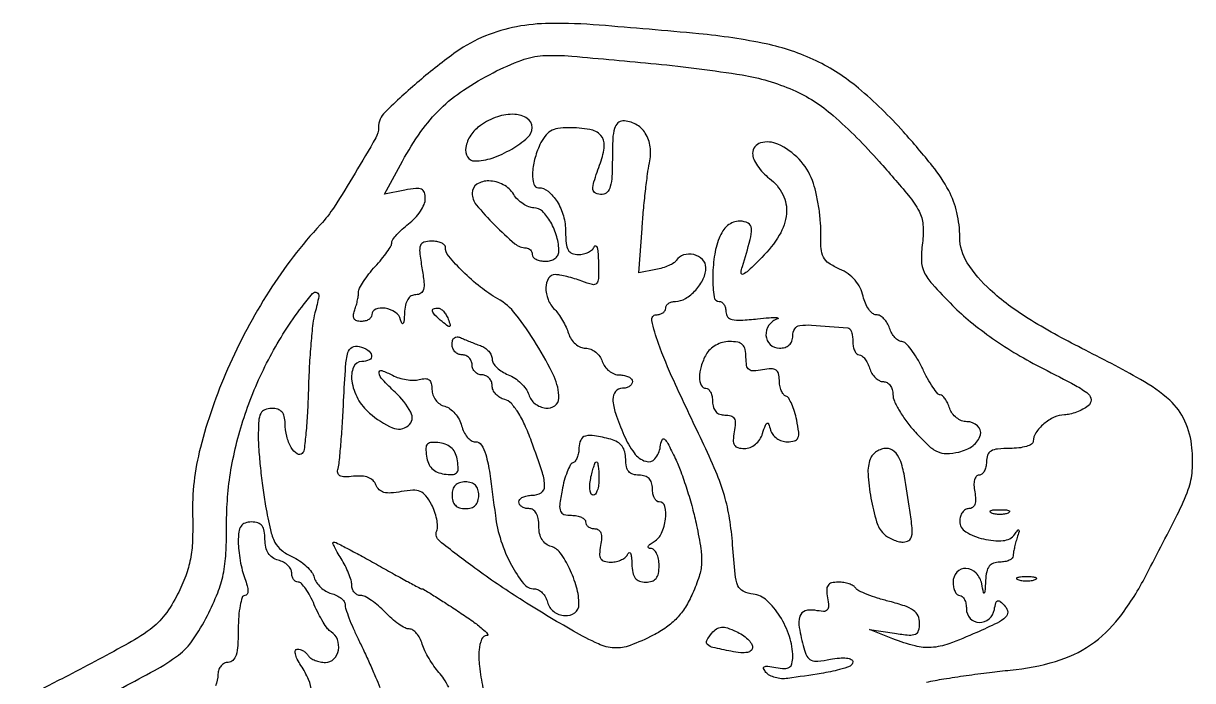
# Model space of a CAD drawing. Extents: x 1 to 512, y 0 to 407.
# Drawn here: x 336.8 to 511.9, y 308.3 to 406.6 of the extents above; entities that cross this region are included whole.
import ezdxf

# ---------------------------------------------------------------- set-up
doc = ezdxf.new("R2010")
doc.units = 0

msp = doc.modelspace()

# ---------------------------------------------------------------- linework, layer by layer
for points in [[(472, 308.050804, -0.009774), (474.609406, 308.526417, -0.004749), (477.959836, 309.037056, -0.004708), (481.458866, 309.502819, -0.006771), (484.565398, 309.843963, 0.046953), (491.349389, 311.146354, 0.079143), (496.57648, 313.616538, 0.078049), (500.825374, 317.616312, 0.044486), (504.645485, 323.564501, 0.00258), (509.554832, 333.068119, 0.03053), (511.211605, 336.873574, 0.069932), (511.808563, 339.67512, 0.041548), (511.764989, 343.094003, 0.082296), (510.698331, 347.103439, 0.103512), (508.437726, 350.2005, 0.056821), (504.072474, 353.319939, 0.010366), (495.275451, 357.969433, -0.021603), (487.229712, 362.45592, -0.046598), (481.568071, 366.715454, -0.064548), (478.132233, 370.763741, -0.144705), (477, 374.594037, 0.056708), (476.581344, 378.27348, 0.066179), (475.347227, 381.564603, 0.046306), (472.919891, 385.241623, 0.013795), (468.56309, 390.376547, 0.034787), (461.866824, 396.870479, 0.063661), (455.48726, 400.98991, 0.060251), (448.036725, 403.507445, 0.028101), (437.940226, 405.026265, 0.003316), (423.044357, 406.317871, 0.022391), (415.64381, 406.577645, 0.04454), (410.658641, 406.083963, 0.048893), (406, 404.716873, 0.059659), (401.636443, 402.31986, 0.021728), (396.076195, 397.960239, 0.015385), (390.973602, 393.308888, 0.202934), (390, 391.008858, -0.130868), (389.590073, 389.469495, -0.004703), (386.481056, 384.162279, -0.008473), (383.342, 379.113682, -0.043092), (381.316237, 376.5, 0.044372), (373.618415, 366.515541, 0.038655), (367.394282, 354.869973, 0.04032), (363.330366, 343.119331, 0.069921), (362.17034, 332.875289, -0.01639), (362.148517, 329.190283, -0.037728), (361.833044, 326.43789, -0.042256), (361.136405, 323.95937, -0.026072), (359.926895, 321.181054, -0.046865), (358.023778, 318.121041, -0.072042), (355.803133, 315.937777, -0.034433), (352.04848, 313.561577, -0.003745), (343, 308.7595, -0.008355), (336.898455, 305.708252, -0.007794)], [(347, 304.776835, 0.003509), (356.457997, 309.784012, 0.03925), (360.036239, 312.089575, 0.079084), (362.21788, 314.375233, 0.033886), (364.381579, 318.013382, 0.021325), (365.924615, 321.412439, 0.045383), (366.757271, 324.174526, 0.038689), (367.150038, 327.306568, 0.011853), (367.263158, 332.077519, -0.044967), (368.004516, 340.304147, -0.039325), (370.211987, 348.657447, -0.038508), (373.761989, 356.737951, -0.038857), (378.5, 364.152784, -0.013541), (380.114287, 366.176404, -0.330994), (380.773876, 366.331593, -0.356721), (381.072621, 365.753937, -0.01438), (380.479665, 363.29657, 0.037866), (380.170866, 361.689462, 0.007317), (379.876601, 358.741903, 0.007747), (379.63642, 355.285517, 0.007082), (379.494656, 351.71842, -0.007127), (379.35863, 348.303506, -0.010534), (379.133587, 345.313901, -0.006063), (378.863227, 342.827886, -0.167785), (378.580714, 342.247381, -0.364495), (377.802693, 342.180039, -0.110495), (376.942528, 343.125904, -0.068416), (376.257341, 344.835105, -0.05953), (376.015313, 346.75, 0.056607), (375.891955, 347.773916, 0.125005), (375.529705, 348.466836, 0.136902), (374.906439, 348.864794, 0.07417), (374, 349, 0.097487), (372.973253, 348.797889, 0.185766), (372.369959, 348.228989, 0.096051), (372.072784, 347.093024, 0.016091), (372, 344.831913, 0.018506), (372.075395, 342.795601, 0.007586), (372.321778, 340.040417, 0.007493), (372.67593, 337.087073, 0.009521), (373.095414, 334.373497, 0.012711), (373.803872, 330.83928, 0.064533), (374.495099, 328.958182, 0.104636), (375.475511, 327.769185, 0.064092), (377.035708, 326.823901, -0.043313), (378.160089, 326.204835, -0.040587), (379.187518, 325.389188, -0.04323), (379.977901, 324.510018, -0.097832), (380.366081, 323.708104, 0.084484), (380.705127, 322.957664, 0.056282), (381.318261, 322.237595, 0.054992), (382.096386, 321.654468, 0.069478), (382.925787, 321.309156, -0.048184), (383.719095, 321.017712, -0.058024), (384.389884, 320.593146, -0.068254), (384.846653, 320.107042, -0.156369), (384.997222, 319.633369, 0.080643), (385.102774, 318.972962, 0.011125), (385.570428, 317.657927, 0.01252), (386.202958, 316.114575, 0.010304), (386.952461, 314.5, -0.005029), (387.796277, 312.731353, -0.00351), (388.713916, 310.720313, -0.00354), (389.566684, 308.779436, -0.007337), (390.19935, 307.25, 0.039458)], [(379.938531, 306.63204, 0.092958), (379.528708, 308.418773, 0.042322), (378.38499, 310.535183, -0.027767), (377.831178, 311.492376, -0.061571), (377.545739, 312.284125, -0.123085), (377.556927, 312.794631, -0.338046), (377.825973, 313, -0.081408), (378.275658, 312.926295, -0.053441), (378.753316, 312.70625, -0.052338), (379.185323, 312.382543, -0.067498), (379.5, 312, 0.111412), (379.876024, 311.616444, 0.050262), (380.50665, 311.29375, 0.046318), (381.270704, 311.074077, 0.046881), (382.059017, 311, 0.199748), (383.301178, 311.51686, 0.151227), (383.992745, 312.838756, 0.137832), (383.84695, 314.41707, 0.164246), (382.897966, 315.56306, -0.0952), (382.383637, 316.035908, -0.020787), (381.70506, 317.036348, -0.020936), (381.005794, 318.278976, -0.018732), (380.384546, 319.622077, 0.023231), (379.771973, 320.915762, 0.032173), (379.097947, 322.007735, 0.03343), (378.454487, 322.796691, 0.207866), (377.98658, 323, -0.138983), (377.610359, 323.106637, -0.100054), (377.289808, 323.406365, -0.085596), (377.073958, 323.854652, -0.069603), (377, 324.383369, 0.129214), (376.850737, 324.951305, 0.073972), (376.4125, 325.514007, 0.065681), (375.764694, 325.986593, 0.060903), (375, 326.289749, -0.083343), (374.1206, 326.68466, -0.103336), (373.493194, 327.323367, -0.091055), (373.122623, 328.227648, -0.051875), (373, 329.40638, 0.041562), (372.896597, 330.648187, 0.123302), (372.557219, 331.425798, 0.153126), (371.944075, 331.854356, 0.076682), (371, 332, 0.080426), (370.029029, 331.8428, 0.16436), (369.420364, 331.383137, 0.117977), (369.093831, 330.524242, 0.03212), (369, 329.0651, 0.026888), (369.070515, 327.75477, 0.016994), (369.286479, 326.238828, 0.017059), (369.601228, 324.759291, 0.029908), (369.975249, 323.5651, -0.02277), (370.341883, 322.4505, -0.06817), (370.450498, 321.65755, -0.141354), (370.314925, 321.187578, -0.257767), (369.975249, 321, 0.325103), (369.594771, 320.723373, 0.030225), (369.286479, 319.53125, 0.029809), (369.070402, 317.916587, 0.01836), (369, 316, -0.014068), (368.930757, 313.539511, -0.058865), (368.675, 312.083333, -0.122766), (368.20701, 311.295059, -0.200296), (367.5, 311, 0.11526), (366.925331, 310.865743, 0.09851), (366.431283, 310.485937, 0.091606), (366.093882, 309.918326, 0.084056), (365.968197, 309.25, -0.094188), (365.600109, 307.48846, -0.075254)], [(400.520274, 307.279687, 0.023439), (399.784246, 308.535103, 0.039692), (399.040805, 309.5, -0.030689), (398.297411, 310.429763, -0.020644), (397.5614, 311.573438, -0.020829), (396.938738, 312.743929, -0.038219), (396.547547, 313.75, 0.048032), (396.193303, 314.610739, 0.056381), (395.696032, 315.339063, 0.065472), (395.138613, 315.836236, 0.150515), (394.606926, 316, -0.123124), (393.970819, 316.159052, -0.029022), (393.028344, 316.734375, -0.028163), (391.991516, 317.543053, -0.02448), (391, 318.5, 0.025743), (390.003512, 319.456899, 0.029061), (388.951861, 320.265625, 0.030188), (387.989484, 320.838706, 0.119751), (387.325686, 321, -0.115053), (386.820005, 321.117921, -0.100411), (386.38942, 321.45096, -0.09351), (386.100435, 321.948938, -0.08504), (386, 322.535183, 0.071558), (385.890997, 323.292919, 0.024503), (385.525591, 324.343446, 0.023775), (385.003136, 325.478798, 0.02531), (384.38499, 326.535183, -0.01388), (383.802052, 327.481129, -0.026531), (383.396829, 328.27596, -0.031544), (383.181672, 328.855725, -0.502657), (383.288924, 329, -0.118676), (383.652662, 328.912432, -0.002056), (385.474367, 327.971875, -0.005086), (387.589379, 326.84133, -0.00335), (390, 325.5, 0.002048), (392.396397, 324.158398, 0.003223), (394.46621, 323.028125, 0.000843), (396.278336, 322.057617, 0.123118), (396.508782, 322, -0.138744), (396.733702, 321.936362, -0.001164), (398.293545, 320.971875, -0.00401), (400.079977, 319.841568, -0.002558), (402.139912, 318.5, -0.009954), (404.095843, 317.155293, -0.021491), (405.532775, 316.028125, -0.034203), (406.335058, 315.23995, -0.646869), (406.227196, 315, 0.304038), (405.434077, 314.468601, 0.07827), (405.05803, 312.890621, 0.048192), (405.10387, 310.424496, 0.020628), (405.617004, 307.164981, 0.059287)]]:
    msp.add_lwpolyline(points, format="xyb")
for points in [[(431.554718, 400.522308, -0.015876), (444.417082, 398.866324, -0.063127), (452.038684, 396.626108, -0.077401), (458.058494, 392.797595, -0.031688), (464.934849, 385.936203, -0.005534), (469.323179, 380.851985, -0.053197), (470.92247, 378.487541, -0.105556), (471.497348, 376.473781, -0.048825), (471.415759, 373.739123, 0.035482), (471.266694, 371.101941, 0.109285), (471.675425, 369.37325, 0.072521), (472.872056, 367.603985, 0.010018), (475.937637, 364.37533, 0.027261), (478.615707, 361.945892, 0.01855), (481.903404, 359.471628, 0.01761), (485.587249, 357.095617, 0.01709), (489.465582, 354.959488, -0.004846), (494.350556, 352.422763, -0.050898), (496.219958, 351.170111, -0.222286), (496.65274, 350.253836, -0.235444), (496.214326, 349.365961, -0.042163), (495.424649, 348.864915, -0.030086), (494.468539, 348.436831, -0.030557), (493.500188, 348.137583, -0.055348), (492.678571, 348.031803, 0.106707), (491.149485, 347.673667, 0.065035), (489.584014, 346.664573, 0.067234), (488.394061, 345.34575, 0.151087), (488, 344.071429, -0.267711), (487.762076, 343.658908, -0.056917), (486.971875, 343.314732, -0.045312), (485.840979, 343.077823, -0.028993), (484.5, 343, 0.022514), (482.67572, 342.917816, 0.10769), (481.6875, 342.607143, 0.177212), (481.177287, 342.002462, 0.087745), (481, 341, -0.05387), (480.917324, 340.234865, -0.07361), (480.672005, 339.5875, -0.093324), (480.309487, 339.15297, -0.174075), (479.883423, 339, 0.222095), (479.477964, 338.810555, 0.112088), (479.215051, 338.297256, 0.072403), (479.130452, 337.498847, 0.037491), (479.244751, 336.5, -0.034745), (479.377818, 335.391041, -0.097718), (479.265536, 334.621346, -0.160129), (478.917994, 334.170978, -0.150112), (478.361328, 334, 0.13757), (477.842201, 333.854412, 0.100187), (477.39989, 333.445192, 0.08608), (477.10211, 332.833113, 0.07038), (477, 332.111291, 0.263947), (477.891254, 330.540596, 0.077158), (480.563072, 329.459355, 0.074592), (483.517, 329.217723, 0.224016), (485.240377, 330.177289, -0.011514), (485.700211, 330.788461, -0.503566), (485.838658, 330.784272, -0.227449), (485.873422, 330.569223, -0.00668), (485.594332, 329.668213, 0.012987), (485.36682, 328.899546, 0.012238), (485.174585, 328.104788, 0.012298), (485.038904, 327.392584, 0.040937), (485, 326.918213, -0.20455), (484.850156, 326.56726, -0.083526), (484.4125, 326.269725, -0.063754), (483.765613, 326.067444, -0.043961), (483, 326, 0.082006), (482.051739, 325.843422, 0.146811), (481.413952, 325.389227, 0.11414), (481.032528, 324.564381, 0.039109), (480.863818, 323.25, -0.002047), (480.775265, 321.598669, -0.200802), (480.674595, 321.392379, -0.574721), (480.558172, 321.431321, -0.00362), (480.294267, 322.75, 0.147227), (479.451672, 324.358124, 0.186534), (477.936745, 325.047373, 0.227392), (476.572578, 324.488173, 0.185739), (476, 323, 0.048028), (476.073693, 322.234582, 0.068025), (476.29375, 321.5875, 0.088204), (476.618118, 321.151477, 0.191087), (477, 321, -0.191087), (477.381882, 320.848523, -0.088204), (477.70625, 320.4125, -0.068025), (477.926307, 319.765418, -0.048028), (478, 319, 0.190894), (478.560805, 317.584636, 0.200719), (479.924506, 316.97544, 0.186405), (481.39548, 317.503449, 0.174477), (482.180449, 318.899851, -0.022835), (482.400997, 319.923043, -0.263562), (482.677471, 320.20625, -0.260356), (483.065246, 320.116527, -0.022385), (483.814277, 319.373248, -0.17095), (484.179374, 318.523642, -0.228587), (483.87086, 317.756159, -0.071942), (482.59508, 316.891763, -0.008868), (479.535764, 315.473397, -0.01638), (475.369726, 313.791865, -0.069376), (472.746192, 313.226248, -0.083391), (470.312526, 313.452211, -0.030036), (467, 314.546397), (463.5, 315.940638), (467.25, 315.359028, 0.014254), (469.410486, 315.086753, 0.120801), (470.372252, 315.225798, 0.232799), (470.847201, 315.757232, 0.068075), (471, 316.874311, 0.110998), (470.75582, 317.960688, 0.127487), (470.075861, 318.774898, 0.074973), (468.774418, 319.43883, 0.018851), (466.483002, 320.108597, -0.014269), (464.713542, 320.608251, -0.0188), (463.133654, 321.169501, -0.01647), (461.873243, 321.720124, -0.144088), (461.423985, 322.122995, 0.127272), (461.072224, 322.460041, 0.046404), (460.436776, 322.74238, 0.042286), (459.65174, 322.9352, 0.039102), (458.824406, 323, 0.05633), (457.821353, 322.886636, 0.187157), (457.281497, 322.521158, 0.160817), (457.081846, 321.844076, 0.039201), (457.211977, 320.671446, -0.031294), (457.371901, 319.412111, -0.215534), (457.157108, 318.842892, -0.215534), (456.587889, 318.628099, -0.031294), (455.328554, 318.788023, 0.124427), (453.872981, 318.702485, 0.248656), (453.086874, 317.903206, 0.115776), (452.985811, 316.196196, 0.02256), (453.652574, 313.164771, 0.052027), (454.127227, 311.924763, 0.176077), (454.750037, 311.34143, 0.126314), (455.741043, 311.188814, 0.021741), (457.638919, 311.460084, -0.023877), (458.999367, 311.648611, -0.049901), (460.067365, 311.638182, -0.077038), (460.766263, 311.449822, -0.296717), (461, 311.090626, -0.297659), (460.585725, 310.456393, -0.040732), (459.016128, 309.914999, -0.023256), (456.266915, 309.345604, -0.004522), (451.25635, 308.59511, -0.053854), (450.322828, 308.565201, -0.049065), (449.373588, 308.731692, -0.052287), (448.549505, 309.057175, -0.099687), (447.997605, 309.502885, -0.065303), (447.643185, 310.065312, -0.405453), (447.745922, 310.357125, -0.148629), (448.259021, 310.443506, -0.015144), (449.491255, 310.246423, 0.032745), (450.793556, 310.084876, 0.157931), (451.50642, 310.270948, 0.197587), (451.884075, 310.808939, 0.055532), (452, 311.849496, 0.080001), (451.512265, 314.878285, 0.061187), (450.076235, 317.916397, 0.065485), (448.117989, 320.267176, 0.158754), (446.089056, 321.199108, -0.083581), (444.60303, 321.630402, -0.183371), (443.800701, 322.476526, -0.074798), (443.370401, 324.184448, -0.006759), (443, 328.585093, 0.022106), (442.546724, 332.521035, 0.031782), (441.773101, 335.941937, 0.028015), (440.492403, 339.539938, 0.012818), (438.442928, 344.085093, -0.004884), (434.182614, 353.146744, -0.020487), (431.901762, 358.71536, -0.032356), (430.902983, 362.148737, -0.479729), (431.586029, 363, 0.068994), (432.126462, 363.07493, 0.08521), (432.584646, 363.29375, 0.09994), (432.891005, 363.618662, 0.140106), (433, 364, -0.141492), (433.110117, 364.381339, -0.099788), (433.419643, 364.70625, -0.084734), (433.882535, 364.925111, -0.068255), (434.428571, 365, 0.137086), (435.956602, 365.426967, 0.073194), (437.479593, 366.686702, 0.071402), (438.613387, 368.376283, 0.11259), (439, 370.071429, 0.201503), (438.498096, 371.266262, 0.136578), (437.188085, 371.988675, 0.131204), (435.652436, 371.944999, 0.184003), (434.573795, 371.119402, -0.118668), (434.199031, 370.747928, -0.031639), (433.448758, 370.355892, -0.030229), (432.513252, 370.006105, -0.027128), (431.508133, 369.756804), (428.986711, 369.274803), (429.439774, 375.887402, -0.005936), (429.66237, 378.654159, -0.005426), (429.95646, 381.499123, -0.005433), (430.274288, 384.034153, -0.017593), (430.56249, 385.705357, 0.082246), (430.663104, 388.109152, 0.11115), (429.932425, 390.150805, 0.126333), (428.489184, 391.507199, 0.12643), (426.571429, 392, 0.195107), (425.809633, 391.690974, 0.131183), (425.321429, 390.875, 0.057966), (425.065741, 389.315378, 0.011674), (425, 386.5, -0.01212), (424.933383, 383.752068, -0.054498), (424.681818, 382.166667, -0.118311), (424.215544, 381.316753, -0.211442), (423.5, 381, -0.097059), (422.487666, 381.198382, -0.28886), (422.094104, 381.748077, -0.094003), (422.241487, 382.888632, -0.007753), (423.220639, 385.733622, 0.063125), (423.788873, 388.264093, 0.212204), (423.261795, 389.836699, 0.16928), (421.616882, 390.722155, 0.038389), (418.410515, 390.984687, 0.042667), (416.854671, 390.859442, 0.093179), (415.7357, 390.449169, 0.099078), (414.88451, 389.680088, 0.052797), (414.160515, 388.452947, 0.041863), (413.358, 386.211743, 0.05612), (413.039875, 384.078697, 0.078728), (413.22877, 382.527842, 0.33485), (413.928571, 382, -0.175327), (415.381359, 381.474419, -0.08064), (416.720196, 379.934352, -0.069669), (417.673818, 377.77326, -0.069224), (418, 375.428571, 0.023775), (418.083201, 373.679807, 0.104039), (418.389757, 372.697205, 0.171329), (418.97489, 372.182256, 0.095873), (419.916667, 372, 0.060204), (420.687147, 372.09311, 0.059088), (421.418476, 372.367188, 0.064373), (422.003208, 372.771682, 0.113869), (422.337719, 373.25, -0.479727), (422.532281, 373.308626, -0.186475), (422.717133, 373.038521, -0.039534), (422.857018, 372.127855, -0.013051), (422.921053, 370.774751, -0.01083), (422.919943, 368.41538, -0.180142), (422.634847, 367.698659, -0.28081), (422.017326, 367.515575, -0.026013), (420.4349, 368.024751, 0.016294), (419.347568, 368.398084, 0.014753), (418.201797, 368.713521, 0.014958), (417.159361, 368.934871, 0.044859), (416.4349, 369, 0.259515), (415.448145, 368.450861, 0.136425), (415.042909, 367.062366, 0.098931), (415.375848, 365.277657, 0.101281), (416.368068, 363.774789, -0.042607), (416.942831, 363.092733, -0.022588), (417.539692, 362.161354, -0.022315), (418.06791, 361.147025, -0.032051), (418.435456, 360.20336, 0.069859), (418.843838, 359.351043, 0.068781), (419.472929, 358.639052, 0.073532), (420.226817, 358.163258, 0.104424), (421, 358, -0.097644), (421.760465, 357.850061, -0.071471), (422.50378, 357.4125, -0.069022), (423.117588, 356.764401, -0.078429), (423.5, 356, 0.081113), (423.887511, 355.235622, 0.069591), (424.516015, 354.5875, 0.071315), (425.281172, 354.149993, 0.094537), (426.067388, 354, -0.04977), (426.806935, 353.926202, -0.069758), (427.432295, 353.70625, -0.089917), (427.853109, 353.381774, -0.185742), (428, 353, -0.148195), (427.884432, 352.618646, -0.098894), (427.559375, 352.29375, -0.082425), (427.073457, 352.074694, -0.064853), (426.5, 352, 0.225033), (425.4757, 351.514407, 0.181746), (425.08168, 350.348288, 0.07517), (425.470479, 348.256578, 0.018748), (426.7359, 345.00686, 0.055222), (428.270238, 342.321819, 0.158604), (429.987751, 341.078157, 0.302686), (431.377197, 341.471242, 0.142497), (432.180449, 343.25, -0.048867), (432.431828, 344.282874, -0.51346), (432.78531, 344.386699, -0.109303), (433.299785, 343.763382, -0.006127), (434.421263, 341.5, -0.02404), (435.247577, 339.543976, -0.010893), (436.148478, 336.9125, -0.010757), (436.980201, 334.089849, -0.014486), (437.603201, 331.5, -0.013177), (438.246597, 327.979204, -0.053039), (438.352261, 325.798453, -0.064193), (437.987183, 323.855929, -0.025414), (437.016166, 321.313294, -0.035758), (435.930943, 319.264447, -0.049375), (434.660231, 317.617862, -0.049532), (433.094716, 316.256165, -0.036304), (431.124066, 315.063294, -0.027895), (427.655825, 313.531214, -0.103212), (425.304126, 313.164965, -0.095441), (422.904165, 313.756104, -0.021928), (419.17807, 315.675444, -0.011326), (411.184669, 320.490434, -0.01683), (404.43425, 325.093489, -0.010426), (399.113077, 329.163736, -0.326783), (398.703751, 330.670371, 0.101132), (398.826398, 331.407706, 0.039253), (398.706873, 332.440514, 0.036843), (398.396652, 333.573158, 0.03762), (397.925187, 334.639789, 0.042783), (397.081213, 335.936688, 0.127815), (396.247784, 336.575698, 0.115291), (395.155169, 336.763591, 0.031555), (393.408336, 336.548782, -0.026742), (391.84593, 336.341377, -0.084325), (390.796992, 336.435769, -0.128572), (390.092178, 336.833481, -0.109157), (389.619759, 337.548508, 0.112158), (389.173979, 338.214596, 0.098587), (388.464382, 338.660552, 0.077581), (387.487016, 338.86856, 0.041861), (386.253735, 338.832996, -0.024923), (384.929763, 338.749918, -0.12122), (384.202854, 338.918917, -0.236346), (383.895689, 339.33413, -0.114435), (383.933038, 340.010941, 0.046183), (384.122503, 340.992353, 0.003775), (384.359907, 343.598097, 0.005043), (384.588694, 346.717052, 0.003859), (384.778114, 350.131518, -0.004661), (385.073764, 355.310812, -0.052843), (385.424436, 357.330279, -0.199289), (386.063114, 358.134873, -0.192893), (387.095076, 358.264886, -0.073497), (388.408114, 357.705856, -0.214356), (388.95096, 356.911079, -0.336404), (388.616079, 356.255247, -0.112892), (387.5, 356, 0.304238), (386.248846, 355.16105, 0.13533), (385.998917, 353.095471, 0.089098), (386.894973, 350.44786, 0.089457), (388.655539, 348.281837, 0.070833), (392.086905, 346.090057, 0.284958), (394.447099, 346.394315, 0.362238), (394.840681, 348.415519, 0.080331), (392.5, 351.41242, -0.015772), (390.589146, 353.29879, -0.152295), (390.090835, 354.309548, -0.563684), (390.488691, 354.64465, -0.041226), (392.102233, 353.945287, 0.047958), (393.046374, 353.55105, 0.035962), (394.144403, 353.29648, 0.03678), (395.223102, 353.207396, 0.066259), (396.102233, 353.316483, -0.057199), (397.001046, 353.444525, -0.176112), (397.574814, 353.253481, -0.172476), (397.899294, 352.734934, -0.054441), (398, 351.812761, 0.086268), (398.141623, 350.998039, 0.077493), (398.552021, 350.244835, 0.077775), (399.170575, 349.654586, 0.087969), (399.915306, 349.311897, -0.093794), (400.692821, 348.943177, -0.056763), (401.445341, 348.251542, -0.05417), (402.061119, 347.362748, -0.063022), (402.434358, 346.405517, 0.052907), (402.771895, 345.48546, 0.061546), (403.282471, 344.706621, 0.071593), (403.879811, 344.177786, 0.146459), (404.473739, 344, -0.246292), (405.396421, 343.516151, -0.084809), (406.052501, 342.106632, -0.03135), (406.640009, 339.263105, -0.003847), (407.484681, 332.967426, 0.047377), (408.329458, 329.19603, 0.044373), (409.881521, 325.562888, 0.046378), (411.718541, 322.789992, 0.227034), (413.36867, 322, -0.128064), (413.942224, 321.850647, -0.074145), (414.50969, 321.4125, -0.066003), (414.985469, 320.764675, -0.061544), (415.289749, 320, 0.169448), (416.224926, 318.607765, 0.144891), (417.888964, 317.989337, 0.179961), (419.376008, 318.429962, 0.235889), (420, 319.679002, 0.068247), (419.647948, 322.246252, 0.04424), (418.587789, 325.054405, 0.044044), (417.189432, 327.400824, 0.174115), (415.82471, 328.335588, -0.098768), (415.05, 328.712375, -0.096566), (414.471879, 329.360085, -0.082559), (414.117976, 330.268726, -0.051712), (414, 331.40638, 0.044003), (413.903425, 332.501629, 0.087332), (413.605414, 333.31773, 0.120504), (413.126291, 333.817616, 0.142644), (412.5, 334, -0.064853), (411.926543, 334.074694, -0.082425), (411.440625, 334.29375, -0.098894), (411.115568, 334.618646, -0.148195), (411, 335, -0.191087), (411.151477, 335.381882, -0.088204), (411.5875, 335.70625, -0.068025), (412.234582, 335.926307, -0.048028), (413, 336, 0.141309), (414.340725, 336.386633, 0.261162), (414.866773, 337.35331, 0.076931), (414.52858, 339.370533, 0.007492), (412.898895, 344.057137, 0.018781), (411.880735, 346.553973, 0.035991), (410.850181, 348.455255, 0.045733), (409.842192, 349.753877, 0.141829), (408.898895, 350.316189, -0.073668), (408.173159, 350.625465, -0.070968), (407.5578, 351.135018, -0.075816), (407.142753, 351.760113, -0.109129), (407, 352.40638, 0.093023), (406.885834, 353.014716, 0.096327), (406.559375, 353.531874, 0.099226), (406.072328, 353.878, 0.105398), (405.5, 354, -0.099038), (404.927543, 354.114514, -0.097945), (404.440625, 354.440625, -0.097945), (404.114514, 354.927543, -0.099038), (404, 355.5, 0.099038), (403.885486, 356.072457, 0.097945), (403.559375, 356.559375, 0.097945), (403.072457, 356.885486, 0.099038), (402.5, 357, -0.104701), (401.927659, 357.121178, -0.099106), (401.440625, 357.465104, -0.096515), (401.114204, 357.978941, -0.09365), (401, 358.583333, -0.077178), (401.090335, 359.165084, -0.147976), (401.355365, 359.550884, -0.170458), (401.759684, 359.692718, -0.109413), (402.25, 359.583977, 0.009538), (402.85261, 359.31694, 0.004389), (403.646875, 358.991127, 0.004345), (404.488622, 358.662894, 0.006003), (405.25, 358.384012, -0.066314), (405.919044, 358.042865, -0.063646), (406.485937, 357.534427, -0.068581), (406.869714, 356.943043, -0.110114), (407, 356.358618, 0.141097), (407.174499, 355.752565, 0.060911), (407.709239, 355.094481, 0.053487), (408.490805, 354.48804, 0.04746), (409.414431, 354.032533, -0.057208), (410.386533, 353.529394, -0.044592), (411.311429, 352.779893, -0.04585), (412.055741, 351.912203, -0.077667), (412.481819, 351.057284, 0.151732), (413.430703, 349.695287, 0.137005), (415.02393, 349.042588, 0.184185), (416.409868, 349.39321, 0.244378), (417, 350.528517, 0.111351), (416.27377, 353.749074, 0.027072), (413.655266, 358.568437, 0.027613), (410.507255, 363.100974, 0.098807), (407.848674, 365.393325, -0.038354), (405.239176, 367.145281, -0.027991), (402.621594, 369.459169, -0.02405), (400.503037, 371.76616, -0.175456), (400, 373.155539, 0.224719), (399.846961, 373.478857, 0.075711), (399.38668, 373.75194, 0.057599), (398.711626, 373.938235, 0.038568), (397.912102, 374, 0.070431), (396.790483, 373.841218, 0.242113), (396.271945, 373.351968, 0.115104), (396.161133, 372.350208, 0.012085), (396.5, 370, -0.013706), (396.799598, 367.873368, -0.084385), (396.73813, 366.773366, -0.200108), (396.340137, 366.214928, -0.140056), (395.587898, 366, 0.13376), (394.90143, 365.81301, 0.121647), (394.375321, 365.298774, 0.087448), (394.0324, 364.440846, 0.040934), (393.883999, 363.25, -0.010989), (393.813383, 362.150445, -0.109045), (393.676084, 361.71179, -0.602595), (393.507227, 361.717606, -0.049066), (393.310674, 362.25, 0.184764), (392.524533, 363.348813, 0.103393), (390.976284, 363.964184, 0.134679), (389.572255, 363.829711, 0.311409), (389, 363, -0.157984), (388.876403, 362.618592, -0.097154), (388.527947, 362.29375, -0.07906), (388.007542, 362.07443, -0.060338), (387.393011, 362, -0.076855), (386.737605, 362.101342, -0.176865), (386.348199, 362.40165, -0.16701), (386.230887, 362.896449, -0.067159), (386.393011, 363.581787, 0.02116), (386.625449, 364.273692, 0.016332), (386.821697, 365.045089, 0.01661), (386.957674, 365.778823, 0.037524), (387, 366.342006, -0.120374), (387.15164, 366.96275, -0.023461), (387.734375, 367.966263, -0.023688), (388.542932, 369.097921, -0.019982), (389.5, 370.216574, 0.015426), (390.457314, 371.315098, 0.019738), (391.265625, 372.386146, 0.017989), (391.862758, 373.315604, 0.134573), (392, 373.816283, -0.157184), (392.149237, 374.279274, -0.027158), (392.734375, 375.005923, -0.027232), (393.542784, 375.812246, -0.021387), (394.5, 376.597276, 0.043525), (395.456503, 377.455191, 0.041657), (396.265625, 378.477702, 0.044611), (396.822635, 379.504635, 0.102312), (397, 380.362349, 0.075266), (396.856994, 381.306968, 0.222157), (396.426342, 381.780784, 0.128547), (395.591007, 381.898655, 0.020474), (393.945233, 381.639047), (390.890466, 381.028093), (393.594921, 385.997068, -0.029697), (396.334702, 390.388433, -0.045373), (399.252146, 393.797325, -0.045567), (402.72698, 396.614022, -0.030277), (407.157445, 399.207318, -0.02693), (411.42643, 401.089117, -0.077024), (414.591575, 401.755778, -0.035278), (418.936358, 401.6833, -0.002271)], [(405.25, 391.325576, 0.092348), (403.792487, 389.844955, 0.108179), (403.066746, 388.016483, 0.174078), (403.327224, 386.604155, 0.267015), (404.377876, 386, 0.083506), (407.009985, 386.442681, 0.048394), (409.933222, 387.783209, 0.048229), (412.309613, 389.490731, 0.216112), (413, 391.01342, 0.253081), (412.261966, 392.378126, 0.13558), (410.38545, 392.978757, 0.091448), (407.794818, 392.608045, 0.071262)], [(446, 387.140073, 0.1034), (446.177038, 386.293148, 0.044386), (446.734375, 385.275006, 0.041403), (447.54349, 384.258581, 0.042925), (448.5, 383.402724, -0.11579), (450.515923, 380.990418, -0.140976), (451.056739, 378.107915, -0.113647), (449.990373, 374.900422, -0.059598), (447.377479, 371.577479, -0.005298), (445.361208, 369.603487, -0.082953), (444.567134, 369.061767, -0.566216), (444.28279, 369.255156, -0.060884), (444.458213, 370.227479, 0.007471), (445.632293, 374.232379, 0.081247), (445.813164, 375.899179, 0.261701), (445.308223, 376.693994, 0.123854), (444.091826, 377, 0.086938), (443.116687, 376.829155, 0.085648), (442.252047, 376.336664, 0.076701), (441.530367, 375.528709, 0.053208), (440.975249, 374.4349, 0.054534), (440.261245, 371.688658, 0.037023), (440.030589, 368.46318, 0.03355), (440.225205, 365.675461, 0.374698), (441, 365, -0.15384), (441.38138, 364.879813, -0.09795), (441.70625, 364.541376, -0.080482), (441.925461, 364.035706, -0.062189), (442, 363.438727, 0.17065), (442.260611, 362.697382, 0.171376), (442.92733, 362.283778, 0.069527), (444.240534, 362.182502, 0.011795), (446.75, 362.397464, -0.006346), (448.471379, 362.563835, -0.021923), (449.590625, 362.608428, -0.225781), (449.789246, 362.512941, -0.531524), (449.75, 362.385413, 0.165358), (448.437616, 361.442724, 0.170907), (447.993994, 359.909217, 0.19014), (448.620595, 358.552763, 0.192907), (450, 358, 0.07177), (450.84707, 358.122217, 0.115199), (451.479135, 358.480742, 0.121537), (451.865417, 359.065797, 0.085623), (452, 359.845939, -0.140078), (452.297089, 360.885573, -0.220501), (453.060125, 361.385545, -0.053219), (454.807635, 361.454883, -0.002964), (460.25, 361.059024, -0.224073), (460.537858, 360.894436, -0.065398), (460.779688, 360.429838, -0.051824), (460.945147, 359.770184, -0.035565), (461, 359, 0.044675), (461.068541, 358.234421, 0.064527), (461.273955, 357.5875, 0.08442), (461.576219, 357.150174, 0.202082), (461.932612, 357, -0.170109), (462.335507, 356.858844, -0.058089), (462.777735, 356.4125, -0.0497), (463.188321, 355.765398, -0.039709), (463.5, 355, 0.06077), (463.849532, 354.235286, 0.063046), (464.36914, 353.5875, 0.069989), (464.972302, 353.148573, 0.122947), (465.567388, 353, -0.134669), (466.113703, 352.850139, -0.10042), (466.57917, 352.428847, -0.087071), (466.892413, 351.798667, -0.072023), (467, 351.055651, 0.108018), (467.21576, 350.068586, 0.027259), (467.9866, 348.605521, 0.026531), (469.073085, 346.991445, 0.024039), (470.358639, 345.445147, 0.017602), (472.338504, 343.431143, 0.082527), (473.68007, 342.524969, 0.113618), (475.023503, 342.248277, 0.048302), (476.858639, 342.468952, 0.103613), (478.986627, 343.426134, 0.171892), (480.087576, 345.0314, 0.285488), (479.67195, 346.396831, 0.181746), (478.067388, 347, -0.094537), (477.281172, 347.149993, -0.071315), (476.516015, 347.5875, -0.069591), (475.887511, 348.235622, -0.081113), (475.5, 349, 0.03286), (475.200355, 349.76567, 0.043573), (474.824994, 350.4125, 0.050259), (474.433667, 350.864717, 0.191548), (474.093494, 351, -0.230675), (473.697875, 351.192776, -0.01797), (472.987137, 352.17163, -0.021628), (472.199065, 353.460367, -0.014702), (471.410881, 354.988527, 0.022381), (470.592679, 356.516835, 0.03051), (469.713929, 357.808794, 0.031075), (468.890393, 358.746958, 0.197131), (468.317388, 358.988527, -0.142398), (467.818121, 359.138927, -0.065231), (467.295702, 359.58413, -0.056864), (466.830539, 360.234127, -0.050094), (466.5, 361, 0.057459), (466.156511, 361.764802, 0.061442), (465.6542, 362.4125, 0.069044), (465.076739, 362.851994, 0.128878), (464.512068, 363, -0.173031), (463.949464, 363.200705, -0.067382), (463.377778, 363.813264, -0.056105), (462.883405, 364.709144, -0.044016), (462.550833, 365.768558, 0.063773), (462.10012, 367.028349, 0.061172), (461.34163, 368.153507, 0.058741), (460.301854, 369.099323, 0.051056), (459.022122, 369.829914, -0.041552), (457.423693, 370.702675, -0.128551), (456.60811, 371.609884, -0.103232), (456.244225, 372.920469, -0.021697), (456.19232, 375.311356, 0.027317), (456.130924, 377.174692, 0.017676), (455.866344, 379.316547, 0.017777), (455.457971, 381.397245, 0.031844), (454.955064, 383.064123, 0.102181), (452.944826, 386.268058, 0.095202), (449.783684, 388.510377, 0.176421), (447.19461, 388.712434, 0.336789)], [(404, 381.183999, 0.175602), (404.624636, 379.460291, 0.021177), (407.385647, 376.422284, 0.021065), (410.39315, 373.628043, 0.178493), (412.096387, 373, -0.109882), (412.441115, 372.923315, -0.099885), (412.734564, 372.70625, -0.095063), (412.931373, 372.381798, -0.089159), (413, 372, 0.191087), (413.151477, 371.618118, 0.088204), (413.5875, 371.29375, 0.068025), (414.234582, 371.073693, 0.048028), (415, 371, 0.07004), (415.764371, 371.107601, 0.085869), (416.4125, 371.421502, 0.100131), (416.845831, 371.887718, 0.138185), (417, 372.4349, 0.069169), (416.689388, 374.669468, 0.060318), (415.77632, 376.848937, 0.067298), (414.537063, 378.473667, 0.198756), (413.265298, 379, -0.093454), (412.490778, 379.14604, -0.052598), (411.638304, 379.5875, -0.049967), (410.842177, 380.234966, -0.057543), (410.232073, 381, 0.132435), (408.673692, 382.449491, 0.114588), (406.50835, 383.020179, 0.152584), (404.725426, 382.52037, 0.253917)], [(400.415903, 362.358556, -0.012731), (400.735322, 361.458284, -0.389672), (400.644403, 361.258808, -0.27071), (400.382614, 361.292701, -0.008807), (399.522892, 361.981001, -0.017238), (398.437502, 362.946872, -0.127361), (398.075, 363.530548, -0.389178), (398.234992, 363.870501, -0.097466), (398.893011, 364, -0.148172), (399.280616, 363.882557, -0.058677), (399.708728, 363.517826, -0.05126), (400.108853, 362.986565, -0.0442)], [(439.035184, 357.065741, 0.048711), (438.292905, 355.280557, 0.072567), (438.03749, 353.611222, 0.113435), (438.297356, 352.443431, 0.289161), (439, 352, -0.191087), (439.381882, 351.848523, -0.088204), (439.70625, 351.4125, -0.068025), (439.926307, 350.765418, -0.048028), (440, 350, 0.071801), (440.122676, 349.150131, 0.116216), (440.482666, 348.518625, 0.121983), (441.071952, 348.133781, 0.084139), (441.861328, 348, -0.072767), (442.747994, 347.870273, -0.196163), (443.234605, 347.478407, -0.141627), (443.399832, 346.753309, -0.032898), (443.244751, 345.5, 0.032927), (443.086286, 344.21873, 0.152184), (443.26516, 343.502769, 0.197372), (443.784678, 343.12064, 0.061189), (444.766791, 343, 0.092358), (445.624993, 343.159887, 0.08074), (446.413864, 343.621589, 0.075696), (447.056746, 344.341341, 0.066894), (447.489366, 345.25, -0.008544), (447.917606, 346.509068, -0.210027), (448.165423, 346.77034, -0.43158), (448.395293, 346.668491, -0.019478), (448.679321, 345.75, 0.100833), (449.012224, 345.081344, 0.075316), (449.612051, 344.514063, 0.072376), (450.379199, 344.131422, 0.079711), (451.198324, 344, 0.062734), (452.273519, 344.135435, 0.232139), (452.778988, 344.567101, 0.134308), (452.900128, 345.421939, 0.017615), (452.602355, 347.25, 0.025036), (452.282761, 348.518766, 0.032244), (451.857858, 349.643229, 0.033771), (451.396234, 350.501918, 0.171999), (450.977355, 350.833333, -0.152539), (450.602614, 351.107384, -0.061321), (450.287098, 351.666015, -0.053038), (450.072303, 352.397344, -0.044954), (450, 353.19991, 0.058797), (449.881381, 354.205139, 0.197339), (449.501371, 354.732301, 0.154623), (448.787418, 354.914391, 0.032959), (447.5, 354.755249, -0.033701), (446.161713, 354.591834, -0.176753), (445.464084, 354.804401, -0.192578), (445.10167, 355.402683, -0.041059), (445, 356.638672, 0.05174), (444.878585, 357.80884, 0.151151), (444.489043, 358.510497, 0.145406), (443.760124, 358.885516, 0.046629), (442.535184, 359, 0.066681), (441.491024, 358.860126, 0.059706), (440.477753, 358.448817, 0.061569), (439.620348, 357.826483, 0.082326)], [(420, 343.083333, -0.044635), (419.932202, 342.32537, -0.052139), (419.730797, 341.631771, -0.05995), (419.435015, 341.098669, -0.150022), (419.083563, 340.833333, 0.18647), (418.6868, 340.487057, 0.027179), (418.232216, 339.496354, 0.027664), (417.805332, 338.210471, 0.020502), (417.472272, 336.75, 0.013253), (417.12565, 334.556291, 0.123461), (417.235204, 333.611763, 0.242905), (417.751782, 333.146607, 0.064209), (418.888709, 333, -0.045404), (419.696853, 332.926463, -0.065305), (420.379808, 332.70625, -0.085299), (420.841135, 332.382082, -0.19961), (421, 332, 0.135066), (421.104927, 331.618659, 0.100391), (421.39989, 331.29375, 0.086936), (421.841102, 331.075086, 0.071794), (422.361328, 331, -0.150112), (422.917994, 330.829022, -0.160129), (423.265536, 330.378654, -0.097718), (423.377818, 329.608959, -0.034745), (423.244751, 328.5, 0.032959), (423.085609, 327.212582, 0.154623), (423.267699, 326.498629, 0.197339), (423.794861, 326.118619, 0.058797), (424.80009, 326, 0.05687), (425.615174, 326.093008, 0.05768), (426.384231, 326.367188, 0.063566), (426.995157, 326.771529, 0.119475), (427.337719, 327.25, -0.239112), (427.532516, 327.420113, -0.378789), (427.717133, 327.325, -0.068218), (427.858412, 326.734045, -0.017437), (427.921053, 325.75, 0.038149), (428.060687, 324.424554, 0.117054), (428.421666, 323.603618, 0.151717), (429.04806, 323.154212, 0.080474), (430, 323, 0.07578), (430.935258, 323.142566, 0.149477), (431.55, 323.5625, 0.124434), (431.893532, 324.317234, 0.044917), (432, 325.5, 0.047945), (431.907832, 326.458973, 0.066898), (431.632812, 327.274558, 0.085855), (431.227522, 327.830284, 0.18845), (430.75, 328.030409, -0.145621), (430.433647, 328.132978, -0.368599), (430.375652, 328.349453, -0.121624), (430.64769, 328.681358, -0.02869), (431.25, 329.080099, 0.15755), (432.367589, 330.326773, 0.073206), (432.95828, 332.443206, 0.090172), (432.856975, 334.323078, 0.347309), (432, 335, -0.191087), (431.618118, 335.151477, -0.088204), (431.29375, 335.5875, -0.068025), (431.073693, 336.234582, -0.048028), (431, 337, 0.072254), (430.873159, 337.873159, 0.124864), (430.5, 338.5, 0.124864), (429.873159, 338.873159, 0.072254), (429, 339, -0.074746), (428.076782, 339.138789, -0.144546), (427.459787, 339.547921, -0.125524), (427.110592, 340.273739, -0.04971), (427, 341.383369, 0.063007), (426.861356, 342.479236, 0.098819), (426.450741, 343.332117, 0.100128), (425.748869, 343.954586, 0.066118), (424.75, 344.369714, 0.020812), (422.323354, 344.912917, 0.111224), (420.976236, 344.855041, 0.220036), (420.26236, 344.256622, 0.110442)], [(397.16996, 341.83004, 0.066889), (397.462026, 340.792065, 0.094664), (398, 340, 0.094664), (398.792065, 339.462026, 0.066889), (399.83004, 339.16996, 0.036721), (401.055569, 339.087358, 0.197325), (401.660079, 339.339921, 0.197325), (401.912642, 339.944431, 0.036721), (401.83004, 341.16996, 0.066889), (401.537974, 342.207935, 0.094664), (401, 343, 0.094664), (400.207935, 343.537974, 0.066889), (399.16996, 343.83004, 0.036721), (397.944431, 343.912642, 0.197325), (397.339921, 343.660079, 0.197325), (397.087358, 343.055569, 0.036721)], [(463.607879, 341.420532, 0.10848), (463.272543, 339.206133, 0.027598), (463.713663, 335.578448, 0.026813), (464.540709, 332.043015, 0.12616), (465.594303, 330.26284, 0.056416), (466.201261, 329.779316, 0.038826), (466.981144, 329.370959, 0.039116), (467.804664, 329.092051, 0.06217), (468.542115, 329, 0.14045), (469.371168, 329.237568, 0.204068), (469.801395, 329.85308, 0.077525), (469.867556, 331.10762, 0.010309), (469.541781, 333.75, 0.007149), (468.728882, 338.865751, 0.04852), (468.049557, 341.331412, 0.122142), (467.201167, 342.548149, 0.181666), (465.998581, 343, 0.080628), (465.271055, 342.881914, 0.0656), (464.560163, 342.536031, 0.066553), (463.97293, 342.024354, 0.088915)], [(423, 338.5, -0.032714), (422.937276, 337.542347, -0.050289), (422.746985, 336.734375, -0.064968), (422.469414, 336.176307, -0.249889), (422.138672, 336, -0.285831), (421.843992, 336.183445, -0.076393), (421.670744, 336.734375, -0.053628), (421.634359, 337.541823, -0.031701), (421.755249, 338.5, -0.013875), (421.966135, 339.4582, -0.021857), (422.2054, 340.265625, -0.017542), (422.443639, 340.885601, -0.300822), (422.616577, 341, -0.347462), (422.767351, 340.880837, -0.020244), (422.88737, 340.265625, -0.023639), (422.972369, 339.458419, -0.014412)], [(401, 336, 0.072254), (401.126841, 335.126841, 0.124864), (401.5, 334.5, 0.124864), (402.126841, 334.126841, 0.072254), (403, 334, 0.072254), (403.873159, 334.126841, 0.124864), (404.5, 334.5, 0.124864), (404.873159, 335.126841, 0.072254), (405, 336, 0.072254), (404.873159, 336.873159, 0.124864), (404.5, 337.5, 0.124864), (403.873159, 337.873159, 0.072254), (403, 338, 0.072254), (402.126841, 337.873159, 0.124864), (401.5, 337.5, 0.124864), (401.126841, 336.873159, 0.072254)], [(484.25, 333.337719, -0.057986), (483.679992, 333.181385, -0.037979), (483, 333.12966, -0.037979), (482.320008, 333.181385, -0.057986), (481.75, 333.337719, -0.174857), (481.540618, 333.525001, -0.447206), (481.601562, 333.693942, -0.078554), (482.10856, 333.810911, -0.017491), (483, 333.842105, -0.017491), (483.89144, 333.810911, -0.078554), (484.398438, 333.693942, -0.447206), (484.459382, 333.525001, -0.174857)], [(488.25, 323.337719, -0.057986), (487.679992, 323.181385, -0.037979), (487, 323.12966, -0.037979), (486.320008, 323.181385, -0.057986), (485.75, 323.337719, -0.174857), (485.540618, 323.525001, -0.447206), (485.601562, 323.693942, -0.078554), (486.10856, 323.810911, -0.017491), (487, 323.842105, -0.017491), (487.89144, 323.810911, -0.078554), (488.398438, 323.693942, -0.447206), (488.459382, 323.525001, -0.174857)], [(445.992198, 313.275, -0.211608), (445.775959, 312.77842, -0.140451), (445.211739, 312.496089, -0.0714), (444.226139, 312.454346, -0.021971), (442.75, 312.66864, -0.008449), (440.06127, 313.22768, -0.134366), (439.245972, 313.661534, -0.339262), (439.147963, 314.267009, -0.049804), (439.889376, 315.366706, -0.07046), (440.597378, 316.009788, -0.131096), (441.324399, 316.263689, -0.098621), (442.224709, 316.153927, -0.029076), (443.524074, 315.640872, -0.03792), (444.466154, 315.113912, -0.044641), (445.263968, 314.475287, -0.050268), (445.818393, 313.825137, -0.15095)]]:
    msp.add_lwpolyline(points, format="xyb", close=True)

doc.saveas('drawing.dxf')
